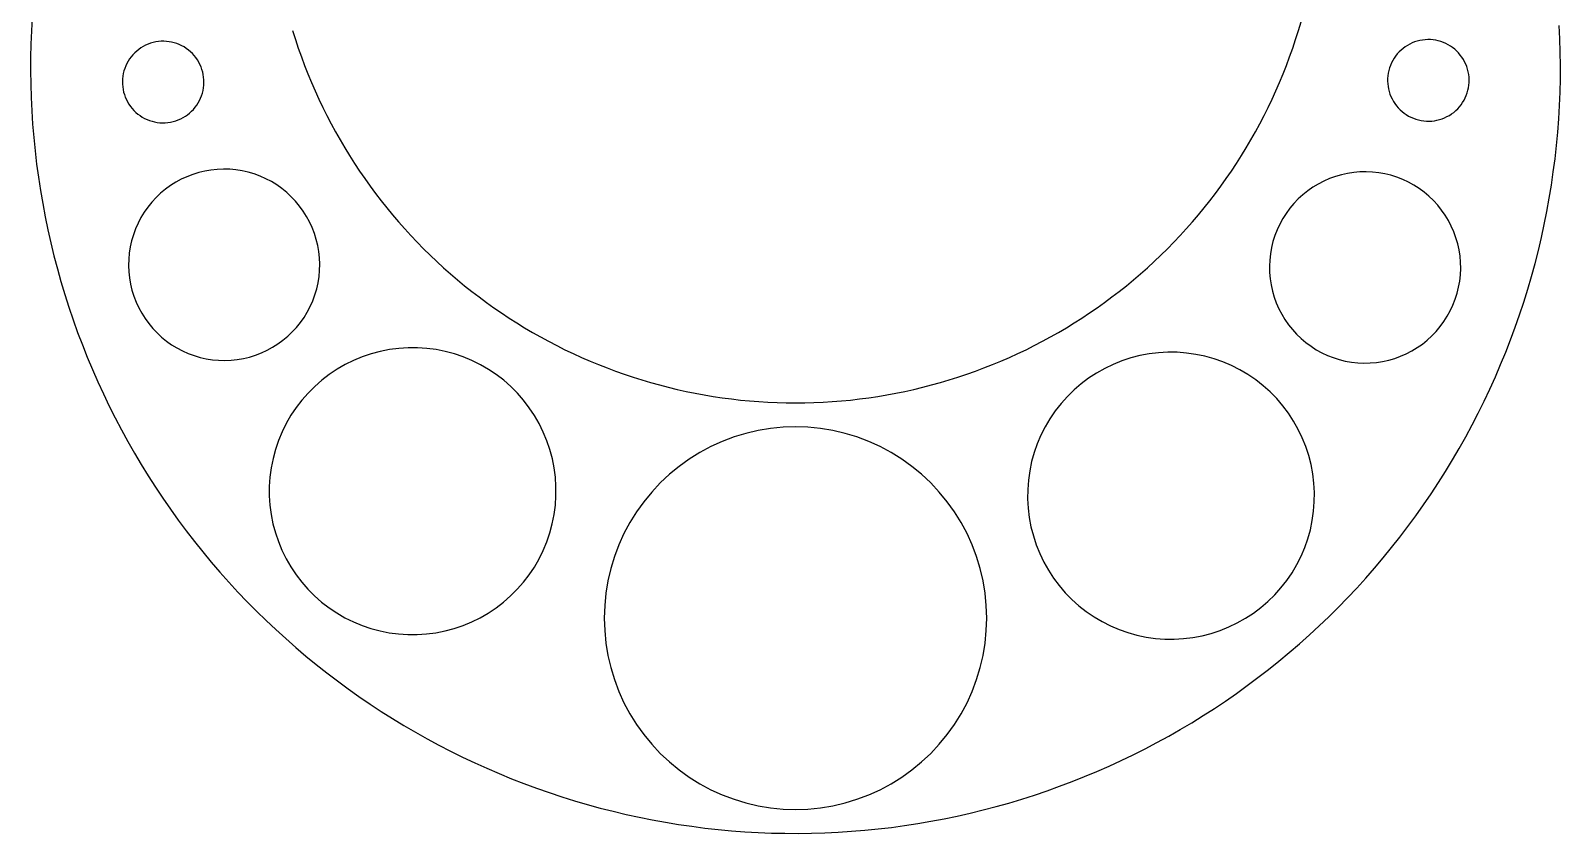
# Model space of a CAD drawing. Extents: x -25.4 to 25.4, y -26.7 to 26.7.
# Drawn here: x -25.4 to 25.4, y -26.7 to 0 of the extents above; entities that cross this region are included whole.
import ezdxf

# ---------------------------------------------------------------- set-up
doc = ezdxf.new("R2010")
doc.units = 0
doc.header["$MEASUREMENT"] = 0
doc.layers.get('0').update_dxf_attribs({"linetype": 'CONTINUOUS'})

msp = doc.modelspace()

# ---------------------------------------------------------------- linework, layer by layer
for p, q in [((-25.344, 0.412), (-25.37, -0.03)), ((16.699, -0.025), (16.786, 0.267)), ((25.381, -0.293), (25.36, 0.149)), ((-25.388, -0.473), (-25.398, -0.916)), ((-25.37, -0.03), (-25.388, -0.473)), ((-21.499, -0.475), (-21.58, -0.51)), ((-21.416, -0.445), (-21.499, -0.475)), ((-21.331, -0.42), (-21.416, -0.445)), ((-21.244, -0.401), (-21.331, -0.42)), ((-21.156, -0.388), (-21.244, -0.401)), ((-21.068, -0.38), (-21.156, -0.388)), ((-20.98, -0.379), (-21.068, -0.38)), ((-20.891, -0.383), (-20.98, -0.379)), ((-20.803, -0.393), (-20.891, -0.383)), ((-20.716, -0.408), (-20.803, -0.393)), ((-20.63, -0.429), (-20.716, -0.408)), ((-20.545, -0.456), (-20.63, -0.429)), ((-20.463, -0.489), (-20.545, -0.456)), ((-20.383, -0.526), (-20.463, -0.489)), ((-16.699, -0.025), (-16.608, -0.316)), ((-16.608, -0.316), (-16.511, -0.605)), ((16.511, -0.605), (16.608, -0.316)), ((16.608, -0.316), (16.699, -0.025)), ((20.397, -0.473), (20.32, -0.516)), ((20.477, -0.435), (20.397, -0.473)), ((20.56, -0.402), (20.477, -0.435)), ((20.644, -0.375), (20.56, -0.402)), ((20.73, -0.353), (20.644, -0.375)), ((20.817, -0.338), (20.73, -0.353)), ((20.905, -0.328), (20.817, -0.338)), ((20.994, -0.323), (20.905, -0.328)), ((21.082, -0.325), (20.994, -0.323)), ((21.171, -0.332), (21.082, -0.325)), ((21.258, -0.345), (21.171, -0.332)), ((21.345, -0.364), (21.258, -0.345)), ((21.43, -0.388), (21.345, -0.364)), ((21.513, -0.418), (21.43, -0.388)), ((21.595, -0.453), (21.513, -0.418)), ((21.674, -0.494), (21.595, -0.453)), ((21.75, -0.539), (21.674, -0.494)), ((25.394, -0.737), (25.381, -0.293)), ((-25.398, -0.916), (-25.4, -1.36)), ((-22.113, -0.965), (-22.161, -1.04)), ((-22.061, -0.894), (-22.113, -0.965)), ((-22.004, -0.826), (-22.061, -0.894)), ((-21.942, -0.762), (-22.004, -0.826)), ((-21.877, -0.703), (-21.942, -0.762)), ((-21.808, -0.647), (-21.877, -0.703)), ((-21.735, -0.597), (-21.808, -0.647)), ((-21.659, -0.551), (-21.735, -0.597)), ((-21.58, -0.51), (-21.659, -0.551)), ((-20.305, -0.569), (-20.383, -0.526)), ((-20.23, -0.617), (-20.305, -0.569)), ((-20.159, -0.67), (-20.23, -0.617)), ((-20.091, -0.727), (-20.159, -0.67)), ((-20.028, -0.788), (-20.091, -0.727)), ((-19.968, -0.854), (-20.028, -0.788)), ((-19.913, -0.923), (-19.968, -0.854)), ((-19.862, -0.995), (-19.913, -0.923)), ((-19.816, -1.071), (-19.862, -0.995)), ((-16.511, -0.605), (-16.409, -0.892)), ((-16.409, -0.892), (-16.303, -1.178)), ((16.303, -1.178), (16.409, -0.892)), ((16.409, -0.892), (16.511, -0.605)), ((19.878, -0.943), (19.832, -1.019)), ((19.928, -0.87), (19.878, -0.943)), ((19.983, -0.801), (19.928, -0.87)), ((20.043, -0.735), (19.983, -0.801)), ((20.107, -0.674), (20.043, -0.735)), ((20.174, -0.616), (20.107, -0.674)), ((20.245, -0.564), (20.174, -0.616)), ((20.32, -0.516), (20.245, -0.564)), ((21.822, -0.59), (21.75, -0.539)), ((21.892, -0.645), (21.822, -0.59)), ((21.957, -0.704), (21.892, -0.645)), ((22.019, -0.768), (21.957, -0.704)), ((22.076, -0.835), (22.019, -0.768)), ((22.129, -0.907), (22.076, -0.835)), ((22.177, -0.981), (22.129, -0.907)), ((22.22, -1.059), (22.177, -0.981)), ((25.4, -1.18), (25.394, -0.737)), ((-25.4, -1.36), (-25.394, -1.803)), ((-22.322, -1.451), (-22.338, -1.538)), ((-22.301, -1.365), (-22.322, -1.451)), ((-22.274, -1.28), (-22.301, -1.365)), ((-22.242, -1.198), (-22.274, -1.28)), ((-22.204, -1.117), (-22.242, -1.198)), ((-22.161, -1.04), (-22.204, -1.117)), ((-19.775, -1.15), (-19.816, -1.071)), ((-19.74, -1.231), (-19.775, -1.15)), ((-19.71, -1.315), (-19.74, -1.231)), ((-19.685, -1.4), (-19.71, -1.315)), ((-19.666, -1.486), (-19.685, -1.4)), ((-19.653, -1.574), (-19.666, -1.486)), ((-16.303, -1.178), (-16.191, -1.461)), ((-16.191, -1.461), (-16.074, -1.743)), ((16.074, -1.743), (16.191, -1.461)), ((16.191, -1.461), (16.303, -1.178)), ((19.671, -1.522), (19.663, -1.61)), ((19.684, -1.434), (19.671, -1.522)), ((19.702, -1.348), (19.684, -1.434)), ((19.727, -1.263), (19.702, -1.348)), ((19.757, -1.179), (19.727, -1.263)), ((19.792, -1.098), (19.757, -1.179)), ((19.832, -1.019), (19.792, -1.098)), ((22.258, -1.139), (22.22, -1.059)), ((22.291, -1.221), (22.258, -1.139)), ((22.318, -1.305), (22.291, -1.221)), ((22.339, -1.391), (22.318, -1.305)), ((22.355, -1.479), (22.339, -1.391)), ((22.365, -1.567), (22.355, -1.479)), ((25.398, -1.623), (25.4, -1.18)), ((-25.394, -1.803), (-25.381, -2.246)), ((-22.348, -1.626), (-22.352, -1.714)), ((-22.352, -1.714), (-22.35, -1.803)), ((-22.35, -1.803), (-22.342, -1.891)), ((-22.338, -1.538), (-22.348, -1.626)), ((-22.342, -1.891), (-22.329, -1.979)), ((-22.329, -1.979), (-22.31, -2.065)), ((-19.695, -2.101), (-19.673, -2.014)), ((-19.673, -2.014), (-19.658, -1.927)), ((-19.658, -1.927), (-19.648, -1.839)), ((-19.646, -1.662), (-19.653, -1.574)), ((-19.648, -1.839), (-19.644, -1.751)), ((-19.644, -1.751), (-19.646, -1.662)), ((-16.074, -1.743), (-15.953, -2.022)), ((-15.953, -2.022), (-15.826, -2.3)), ((15.826, -2.3), (15.953, -2.022)), ((15.953, -2.022), (16.074, -1.743)), ((19.663, -1.61), (19.662, -1.699)), ((19.662, -1.699), (19.666, -1.787)), ((19.666, -1.787), (19.676, -1.875)), ((19.676, -1.875), (19.692, -1.963)), ((19.692, -1.963), (19.714, -2.049)), ((22.305, -2.091), (22.329, -2.006)), ((22.329, -2.006), (22.348, -1.92)), ((22.348, -1.92), (22.361, -1.832)), ((22.361, -1.832), (22.368, -1.744)), ((22.37, -1.655), (22.365, -1.567)), ((22.368, -1.744), (22.37, -1.655)), ((25.388, -2.066), (25.398, -1.623)), ((-25.381, -2.246), (-25.36, -2.689)), ((-22.31, -2.065), (-22.286, -2.15)), ((-22.286, -2.15), (-22.256, -2.234)), ((-22.256, -2.234), (-22.22, -2.315)), ((-22.22, -2.315), (-22.179, -2.394)), ((-22.179, -2.394), (-22.134, -2.47)), ((-22.134, -2.47), (-22.083, -2.542)), ((-19.935, -2.571), (-19.882, -2.5)), ((-19.882, -2.5), (-19.834, -2.425)), ((-19.834, -2.425), (-19.792, -2.348)), ((-19.792, -2.348), (-19.754, -2.267)), ((-19.754, -2.267), (-19.722, -2.185)), ((-19.722, -2.185), (-19.695, -2.101)), ((-15.826, -2.3), (-15.695, -2.575)), ((15.695, -2.575), (15.826, -2.3)), ((19.714, -2.049), (19.741, -2.133)), ((19.741, -2.133), (19.773, -2.215)), ((19.773, -2.215), (19.811, -2.295)), ((19.811, -2.295), (19.854, -2.373)), ((19.854, -2.373), (19.902, -2.447)), ((19.902, -2.447), (19.955, -2.519)), ((19.955, -2.519), (20.012, -2.586)), ((22.048, -2.553), (22.103, -2.484)), ((22.103, -2.484), (22.154, -2.411)), ((22.154, -2.411), (22.199, -2.335)), ((22.199, -2.335), (22.24, -2.256)), ((22.24, -2.256), (22.275, -2.175)), ((22.275, -2.175), (22.305, -2.091)), ((25.344, -2.952), (25.37, -2.509)), ((25.37, -2.509), (25.388, -2.066)), ((-25.36, -2.689), (-25.332, -3.131)), ((-22.083, -2.542), (-22.028, -2.611)), ((-22.028, -2.611), (-21.968, -2.677)), ((-21.968, -2.677), (-21.904, -2.738)), ((-21.904, -2.738), (-21.836, -2.796)), ((-21.836, -2.796), (-21.765, -2.848)), ((-21.765, -2.848), (-21.69, -2.896)), ((-21.69, -2.896), (-21.613, -2.939)), ((-21.613, -2.939), (-21.533, -2.976)), ((-21.533, -2.976), (-21.45, -3.009)), ((-21.45, -3.009), (-21.366, -3.036)), ((-21.366, -3.036), (-21.28, -3.057)), ((-20.752, -3.064), (-20.665, -3.045)), ((-20.665, -3.045), (-20.58, -3.02)), ((-20.58, -3.02), (-20.496, -2.99)), ((-20.496, -2.99), (-20.415, -2.955)), ((-20.415, -2.955), (-20.337, -2.914)), ((-20.337, -2.914), (-20.261, -2.868)), ((-20.261, -2.868), (-20.188, -2.818)), ((-20.188, -2.818), (-20.119, -2.762)), ((-20.119, -2.762), (-20.053, -2.703)), ((-20.053, -2.703), (-19.992, -2.639)), ((-19.992, -2.639), (-19.935, -2.571)), ((-15.695, -2.575), (-15.559, -2.848)), ((-15.559, -2.848), (-15.418, -3.118)), ((15.418, -3.118), (15.559, -2.848)), ((15.559, -2.848), (15.695, -2.575)), ((20.012, -2.586), (20.074, -2.65)), ((20.074, -2.65), (20.14, -2.709)), ((20.14, -2.709), (20.209, -2.764)), ((20.209, -2.764), (20.282, -2.815)), ((20.282, -2.815), (20.358, -2.86)), ((20.358, -2.86), (20.437, -2.901)), ((20.437, -2.901), (20.518, -2.936)), ((20.518, -2.936), (20.601, -2.966)), ((20.601, -2.966), (20.687, -2.99)), ((20.687, -2.99), (20.773, -3.009)), ((20.773, -3.009), (20.861, -3.022)), ((20.861, -3.022), (20.949, -3.029)), ((20.949, -3.029), (21.038, -3.031)), ((21.038, -3.031), (21.126, -3.026)), ((21.126, -3.026), (21.214, -3.016)), ((21.214, -3.016), (21.301, -3.001)), ((21.301, -3.001), (21.387, -2.979)), ((21.387, -2.979), (21.472, -2.952)), ((21.472, -2.952), (21.554, -2.919)), ((21.554, -2.919), (21.634, -2.881)), ((21.634, -2.881), (21.712, -2.838)), ((21.712, -2.838), (21.786, -2.79)), ((21.786, -2.79), (21.857, -2.738)), ((21.857, -2.738), (21.925, -2.68)), ((21.925, -2.68), (21.989, -2.619)), ((21.989, -2.619), (22.048, -2.553)), ((25.311, -3.394), (25.344, -2.952)), ((-25.332, -3.131), (-25.295, -3.573)), ((-21.28, -3.057), (-21.193, -3.072)), ((-21.193, -3.072), (-21.104, -3.082)), ((-21.104, -3.082), (-21.016, -3.086)), ((-21.016, -3.086), (-20.927, -3.085)), ((-20.927, -3.085), (-20.839, -3.077)), ((-20.839, -3.077), (-20.752, -3.064)), ((-15.418, -3.118), (-15.273, -3.386)), ((-15.273, -3.386), (-15.123, -3.651)), ((15.123, -3.651), (15.273, -3.386)), ((15.273, -3.386), (15.418, -3.118)), ((25.27, -3.835), (25.311, -3.394)), ((-25.295, -3.573), (-25.251, -4.014)), ((-25.251, -4.014), (-25.2, -4.454)), ((-15.123, -3.651), (-14.968, -3.914)), ((-14.968, -3.914), (-14.809, -4.173)), ((14.809, -4.173), (14.968, -3.914)), ((14.968, -3.914), (15.123, -3.651)), ((25.221, -4.276), (25.27, -3.835)), ((-25.2, -4.454), (-25.14, -4.894)), ((-14.809, -4.173), (-14.645, -4.431)), ((-14.645, -4.431), (-14.477, -4.685)), ((14.477, -4.685), (14.645, -4.431)), ((14.645, -4.431), (14.809, -4.173)), ((25.165, -4.716), (25.221, -4.276)), ((-25.14, -4.894), (-25.073, -5.332)), ((-20.58, -5.06), (-20.756, -5.171)), ((-20.397, -4.961), (-20.58, -5.06)), ((-20.209, -4.874), (-20.397, -4.961)), ((-20.015, -4.799), (-20.209, -4.874)), ((-19.817, -4.737), (-20.015, -4.799)), ((-19.615, -4.689), (-19.817, -4.737)), ((-19.41, -4.653), (-19.615, -4.689)), ((-19.203, -4.632), (-19.41, -4.653)), ((-18.996, -4.623), (-19.203, -4.632)), ((-18.788, -4.629), (-18.996, -4.623)), ((-18.581, -4.647), (-18.788, -4.629)), ((-18.376, -4.68), (-18.581, -4.647)), ((-18.173, -4.725), (-18.376, -4.68)), ((-17.974, -4.784), (-18.173, -4.725)), ((-17.779, -4.856), (-17.974, -4.784)), ((-17.589, -4.94), (-17.779, -4.856)), ((-17.405, -5.037), (-17.589, -4.94)), ((-17.228, -5.145), (-17.405, -5.037)), ((-14.477, -4.685), (-14.304, -4.936)), ((-14.304, -4.936), (-14.127, -5.184)), ((14.127, -5.184), (14.304, -4.936)), ((14.304, -4.936), (14.477, -4.685)), ((17.543, -5.021), (17.358, -5.117)), ((17.733, -4.938), (17.543, -5.021)), ((17.928, -4.867), (17.733, -4.938)), ((18.128, -4.809), (17.928, -4.867)), ((18.331, -4.764), (18.128, -4.809)), ((18.536, -4.733), (18.331, -4.764)), ((18.743, -4.715), (18.536, -4.733)), ((18.951, -4.71), (18.743, -4.715)), ((19.158, -4.72), (18.951, -4.71)), ((19.365, -4.742), (19.158, -4.72)), ((19.57, -4.779), (19.365, -4.742)), ((19.771, -4.828), (19.57, -4.779)), ((19.969, -4.891), (19.771, -4.828)), ((20.163, -4.967), (19.969, -4.891)), ((20.351, -5.055), (20.163, -4.967)), ((20.533, -5.155), (20.351, -5.055)), ((25.101, -5.154), (25.165, -4.716)), ((-25.073, -5.332), (-24.998, -5.769)), ((-21.234, -5.569), (-21.375, -5.722)), ((-21.083, -5.426), (-21.234, -5.569)), ((-20.924, -5.293), (-21.083, -5.426)), ((-20.756, -5.171), (-20.924, -5.293)), ((-17.058, -5.265), (-17.228, -5.145)), ((-16.896, -5.396), (-17.058, -5.265)), ((-16.744, -5.537), (-16.896, -5.396)), ((-16.601, -5.687), (-16.744, -5.537)), ((-14.127, -5.184), (-13.946, -5.429)), ((-13.946, -5.429), (-13.761, -5.671)), ((13.761, -5.671), (13.946, -5.429)), ((13.946, -5.429), (14.127, -5.184)), ((16.848, -5.473), (16.695, -5.613)), ((17.01, -5.343), (16.848, -5.473)), ((17.181, -5.224), (17.01, -5.343)), ((17.358, -5.117), (17.181, -5.224)), ((20.708, -5.266), (20.533, -5.155)), ((20.876, -5.389), (20.708, -5.266)), ((21.035, -5.523), (20.876, -5.389)), ((21.185, -5.667), (21.035, -5.523)), ((25.03, -5.592), (25.101, -5.154)), ((-24.998, -5.769), (-24.916, -6.205)), ((-21.625, -6.053), (-21.734, -6.231)), ((-21.505, -5.884), (-21.625, -6.053)), ((-21.375, -5.722), (-21.505, -5.884)), ((-16.468, -5.847), (-16.601, -5.687)), ((-16.345, -6.015), (-16.468, -5.847)), ((-16.234, -6.191), (-16.345, -6.015)), ((-13.761, -5.671), (-13.571, -5.909)), ((-13.571, -5.909), (-13.377, -6.144)), ((13.377, -6.144), (13.571, -5.909)), ((13.571, -5.909), (13.761, -5.671)), ((16.294, -6.09), (16.183, -6.265)), ((16.417, -5.922), (16.294, -6.09)), ((16.551, -5.763), (16.417, -5.922)), ((16.695, -5.613), (16.551, -5.763)), ((21.325, -5.82), (21.185, -5.667)), ((21.455, -5.982), (21.325, -5.82)), ((21.574, -6.153), (21.455, -5.982)), ((24.863, -6.463), (24.95, -6.028)), ((24.95, -6.028), (25.03, -5.592)), ((-24.916, -6.205), (-24.826, -6.639)), ((-21.83, -6.415), (-21.915, -6.605)), ((-21.734, -6.231), (-21.83, -6.415)), ((-16.135, -6.373), (-16.234, -6.191)), ((-16.048, -6.562), (-16.135, -6.373)), ((-15.973, -6.756), (-16.048, -6.562)), ((-13.377, -6.144), (-13.179, -6.376)), ((-13.179, -6.376), (-12.977, -6.604)), ((12.977, -6.604), (13.179, -6.376)), ((13.179, -6.376), (13.377, -6.144)), ((16.082, -6.447), (15.994, -6.635)), ((16.183, -6.265), (16.082, -6.447)), ((21.681, -6.331), (21.574, -6.153)), ((21.777, -6.515), (21.681, -6.331)), ((21.861, -6.705), (21.777, -6.515)), ((24.769, -6.896), (24.863, -6.463)), ((-24.826, -6.639), (-24.729, -7.071)), ((-24.729, -7.071), (-24.624, -7.502)), ((-22.045, -6.999), (-22.091, -7.201)), ((-21.986, -6.799), (-22.045, -6.999)), ((-21.915, -6.605), (-21.986, -6.799)), ((-15.912, -6.954), (-15.973, -6.756)), ((-15.863, -7.156), (-15.912, -6.954)), ((-12.977, -6.604), (-12.771, -6.829)), ((-12.771, -6.829), (-12.561, -7.05)), ((-12.561, -7.05), (-12.348, -7.268)), ((12.348, -7.268), (12.561, -7.05)), ((12.561, -7.05), (12.771, -6.829)), ((12.771, -6.829), (12.977, -6.604)), ((15.856, -7.027), (15.807, -7.229)), ((15.919, -6.829), (15.856, -7.027)), ((15.994, -6.635), (15.919, -6.829)), ((21.932, -6.9), (21.861, -6.705)), ((21.989, -7.1), (21.932, -6.9)), ((22.034, -7.303), (21.989, -7.1)), ((24.667, -7.327), (24.769, -6.896)), ((-24.624, -7.502), (-24.511, -7.931)), ((-22.142, -7.614), (-22.147, -7.821)), ((-22.123, -7.407), (-22.142, -7.614)), ((-22.091, -7.201), (-22.123, -7.407)), ((-15.828, -7.361), (-15.863, -7.156)), ((-15.806, -7.567), (-15.828, -7.361)), ((-15.798, -7.775), (-15.806, -7.567)), ((-12.348, -7.268), (-12.13, -7.481)), ((-12.13, -7.481), (-11.909, -7.691)), ((11.909, -7.691), (12.13, -7.481)), ((12.13, -7.481), (12.348, -7.268)), ((15.77, -7.433), (15.748, -7.64)), ((15.807, -7.229), (15.77, -7.433)), ((22.066, -7.508), (22.034, -7.303)), ((22.084, -7.715), (22.066, -7.508)), ((24.558, -7.757), (24.667, -7.327)), ((-24.511, -7.931), (-24.391, -8.357)), ((-22.147, -7.821), (-22.139, -8.029)), ((-22.139, -8.029), (-22.117, -8.235)), ((-15.822, -8.19), (-15.803, -7.983)), ((-15.803, -7.983), (-15.798, -7.775)), ((-11.909, -7.691), (-11.685, -7.897)), ((-11.685, -7.897), (-11.456, -8.099)), ((-11.456, -8.099), (-11.225, -8.297)), ((11.225, -8.297), (11.456, -8.099)), ((11.456, -8.099), (11.685, -7.897)), ((11.685, -7.897), (11.909, -7.691)), ((15.748, -7.64), (15.738, -7.847)), ((15.738, -7.847), (15.743, -8.055)), ((15.743, -8.055), (15.761, -8.262)), ((22.079, -8.131), (22.088, -7.923)), ((22.088, -7.923), (22.084, -7.715)), ((24.441, -8.184), (24.558, -7.757)), ((-24.391, -8.357), (-24.264, -8.782)), ((-22.117, -8.235), (-22.082, -8.44)), ((-22.082, -8.44), (-22.033, -8.642)), ((-15.959, -8.797), (-15.9, -8.598)), ((-15.9, -8.598), (-15.854, -8.395)), ((-15.854, -8.395), (-15.822, -8.19)), ((-11.225, -8.297), (-10.99, -8.491)), ((-10.99, -8.491), (-10.751, -8.68)), ((10.751, -8.68), (10.99, -8.491)), ((10.99, -8.491), (11.225, -8.297)), ((15.761, -8.262), (15.792, -8.467)), ((15.792, -8.467), (15.837, -8.67)), ((21.97, -8.743), (22.019, -8.542)), ((22.019, -8.542), (22.056, -8.337)), ((22.056, -8.337), (22.079, -8.131)), ((24.184, -9.033), (24.316, -8.61)), ((24.316, -8.61), (24.441, -8.184)), ((-24.264, -8.782), (-24.129, -9.204)), ((-22.033, -8.642), (-21.971, -8.841)), ((-21.971, -8.841), (-21.897, -9.034)), ((-21.897, -9.034), (-21.81, -9.223)), ((-16.115, -9.182), (-16.03, -8.992)), ((-16.03, -8.992), (-15.959, -8.797)), ((-10.751, -8.68), (-10.509, -8.866)), ((-10.509, -8.866), (-10.264, -9.047)), ((-10.264, -9.047), (-10.016, -9.224)), ((10.016, -9.224), (10.264, -9.047)), ((10.264, -9.047), (10.509, -8.866)), ((10.509, -8.866), (10.751, -8.68)), ((15.837, -8.67), (15.895, -8.87)), ((15.895, -8.87), (15.966, -9.065)), ((15.966, -9.065), (16.049, -9.255)), ((21.744, -9.323), (21.832, -9.135)), ((21.832, -9.135), (21.907, -8.941)), ((21.907, -8.941), (21.97, -8.743)), ((24.045, -9.454), (24.184, -9.033)), ((-24.129, -9.204), (-23.987, -9.624)), ((-23.987, -9.624), (-23.837, -10.042)), ((-21.81, -9.223), (-21.71, -9.406)), ((-21.71, -9.406), (-21.599, -9.581)), ((-21.599, -9.581), (-21.477, -9.749)), ((-16.44, -9.713), (-16.32, -9.543)), ((-16.32, -9.543), (-16.211, -9.366)), ((-16.211, -9.366), (-16.115, -9.182)), ((-10.016, -9.224), (-9.765, -9.397)), ((-9.765, -9.397), (-9.511, -9.565)), ((-9.511, -9.565), (-9.254, -9.729)), ((9.254, -9.729), (9.511, -9.565)), ((9.511, -9.565), (9.765, -9.397)), ((9.765, -9.397), (10.016, -9.224)), ((16.049, -9.255), (16.145, -9.44)), ((16.145, -9.44), (16.252, -9.617)), ((16.252, -9.617), (16.371, -9.788)), ((21.532, -9.68), (21.644, -9.505)), ((21.644, -9.505), (21.744, -9.323)), ((23.899, -9.873), (24.045, -9.454)), ((-23.837, -10.042), (-23.681, -10.456)), ((-21.477, -9.749), (-21.344, -9.909)), ((-21.344, -9.909), (-21.201, -10.059)), ((-21.201, -10.059), (-21.048, -10.2)), ((-16.862, -10.17), (-16.711, -10.027)), ((-16.711, -10.027), (-16.57, -9.874)), ((-16.57, -9.874), (-16.44, -9.713)), ((-9.254, -9.729), (-8.994, -9.888)), ((-8.994, -9.888), (-8.731, -10.043)), ((-8.731, -10.043), (-8.466, -10.193)), ((8.466, -10.193), (8.731, -10.043)), ((8.731, -10.043), (8.994, -9.888)), ((8.994, -9.888), (9.254, -9.729)), ((16.371, -9.788), (16.501, -9.95)), ((16.501, -9.95), (16.641, -10.103)), ((16.641, -10.103), (16.791, -10.247)), ((20.978, -10.297), (21.131, -10.157)), ((21.131, -10.157), (21.275, -10.007)), ((21.275, -10.007), (21.409, -9.848)), ((21.409, -9.848), (21.532, -9.68)), ((23.745, -10.288), (23.899, -9.873)), ((-23.681, -10.456), (-23.517, -10.868)), ((-21.048, -10.2), (-20.887, -10.331)), ((-20.887, -10.331), (-20.717, -10.451)), ((-20.717, -10.451), (-20.54, -10.559)), ((-20.54, -10.559), (-20.356, -10.656)), ((-20.356, -10.656), (-20.166, -10.74)), ((-17.736, -10.723), (-17.547, -10.635)), ((-17.547, -10.635), (-17.365, -10.536)), ((-17.365, -10.536), (-17.189, -10.425)), ((-17.189, -10.425), (-17.021, -10.303)), ((-17.021, -10.303), (-16.862, -10.17)), ((-13.486, -10.612), (-13.791, -10.673)), ((-13.177, -10.571), (-13.486, -10.612)), ((-12.866, -10.551), (-13.177, -10.571)), ((-12.554, -10.551), (-12.866, -10.551)), ((-12.243, -10.572), (-12.554, -10.551)), ((-11.934, -10.613), (-12.243, -10.572)), ((-11.629, -10.674), (-11.934, -10.613)), ((-8.466, -10.193), (-8.198, -10.338)), ((-8.198, -10.338), (-7.928, -10.479)), ((-7.928, -10.479), (-7.655, -10.615)), ((-7.655, -10.615), (-7.38, -10.746)), ((7.38, -10.746), (7.655, -10.615)), ((7.655, -10.615), (7.928, -10.479)), ((7.928, -10.479), (8.198, -10.338)), ((8.198, -10.338), (8.466, -10.193)), ((16.791, -10.247), (16.95, -10.381)), ((16.95, -10.381), (17.118, -10.504)), ((17.118, -10.504), (17.293, -10.616)), ((17.293, -10.616), (17.475, -10.716)), ((20.283, -10.749), (20.468, -10.653)), ((20.468, -10.653), (20.645, -10.546)), ((20.645, -10.546), (20.816, -10.427)), ((20.816, -10.427), (20.978, -10.297)), ((23.584, -10.701), (23.745, -10.288)), ((-23.517, -10.868), (-23.346, -11.277)), ((-20.166, -10.74), (-19.971, -10.812)), ((-19.971, -10.812), (-19.772, -10.871)), ((-19.772, -10.871), (-19.569, -10.917)), ((-19.569, -10.917), (-19.364, -10.949)), ((-19.364, -10.949), (-19.157, -10.968)), ((-19.157, -10.968), (-18.949, -10.973)), ((-18.949, -10.973), (-18.742, -10.965)), ((-18.742, -10.965), (-18.535, -10.943)), ((-18.535, -10.943), (-18.33, -10.908)), ((-18.33, -10.908), (-18.128, -10.859)), ((-18.128, -10.859), (-17.93, -10.797)), ((-17.93, -10.797), (-17.736, -10.723)), ((-14.955, -11.11), (-15.225, -11.265)), ((-14.676, -10.972), (-14.955, -11.11)), ((-14.388, -10.853), (-14.676, -10.972)), ((-14.093, -10.753), (-14.388, -10.853)), ((-13.791, -10.673), (-14.093, -10.753)), ((-11.328, -10.755), (-11.629, -10.674)), ((-11.033, -10.855), (-11.328, -10.755)), ((-10.745, -10.975), (-11.033, -10.855)), ((-10.465, -11.113), (-10.745, -10.975)), ((-10.195, -11.269), (-10.465, -11.113)), ((-7.38, -10.746), (-7.103, -10.873)), ((-7.103, -10.873), (-6.823, -10.994)), ((-6.823, -10.994), (-6.542, -11.111)), ((-6.542, -11.111), (-6.258, -11.222)), ((6.258, -11.222), (6.542, -11.111)), ((6.542, -11.111), (6.823, -10.994)), ((6.823, -10.994), (7.103, -10.873)), ((7.103, -10.873), (7.38, -10.746)), ((10.548, -11.103), (10.267, -11.238)), ((10.837, -10.987), (10.548, -11.103)), ((11.133, -10.89), (10.837, -10.987)), ((11.435, -10.812), (11.133, -10.89)), ((11.742, -10.755), (11.435, -10.812)), ((12.051, -10.717), (11.742, -10.755)), ((12.362, -10.7), (12.051, -10.717)), ((12.674, -10.703), (12.362, -10.7)), ((12.985, -10.727), (12.674, -10.703)), ((13.293, -10.771), (12.985, -10.727)), ((13.598, -10.834), (13.293, -10.771)), ((13.898, -10.918), (13.598, -10.834)), ((14.192, -11.021), (13.898, -10.918)), ((14.479, -11.144), (14.192, -11.021)), ((14.757, -11.284), (14.479, -11.144)), ((17.475, -10.716), (17.663, -10.804)), ((17.663, -10.804), (17.857, -10.879)), ((17.857, -10.879), (18.055, -10.942)), ((18.055, -10.942), (18.257, -10.992)), ((18.257, -10.992), (18.461, -11.028)), ((18.461, -11.028), (18.668, -11.051)), ((18.668, -11.051), (18.875, -11.06)), ((18.875, -11.06), (19.083, -11.056)), ((19.083, -11.056), (19.29, -11.038)), ((19.29, -11.038), (19.495, -11.006)), ((19.495, -11.006), (19.698, -10.962)), ((19.698, -10.962), (19.898, -10.904)), ((19.898, -10.904), (20.093, -10.833)), ((20.093, -10.833), (20.283, -10.749)), ((23.24, -11.519), (23.416, -11.112)), ((23.416, -11.112), (23.584, -10.701)), ((-23.346, -11.277), (-23.167, -11.683)), ((-23.167, -11.683), (-22.982, -12.086)), ((-15.732, -11.628), (-15.966, -11.833)), ((-15.485, -11.438), (-15.732, -11.628)), ((-15.225, -11.265), (-15.485, -11.438)), ((-9.936, -11.442), (-10.195, -11.269)), ((-9.689, -11.632), (-9.936, -11.442)), ((-9.455, -11.837), (-9.689, -11.632)), ((-6.258, -11.222), (-5.973, -11.329)), ((-5.973, -11.329), (-5.685, -11.431)), ((-5.685, -11.431), (-5.396, -11.528)), ((-5.396, -11.528), (-5.106, -11.619)), ((-5.106, -11.619), (-4.813, -11.706)), ((4.813, -11.706), (5.106, -11.619)), ((5.106, -11.619), (5.396, -11.528)), ((5.396, -11.528), (5.685, -11.431)), ((5.685, -11.431), (5.973, -11.329)), ((5.973, -11.329), (6.258, -11.222)), ((9.735, -11.562), (9.486, -11.749)), ((9.996, -11.391), (9.735, -11.562)), ((10.267, -11.238), (9.996, -11.391)), ((15.025, -11.443), (14.757, -11.284)), ((15.283, -11.619), (15.025, -11.443)), ((15.528, -11.811), (15.283, -11.619)), ((23.058, -11.923), (23.24, -11.519)), ((-22.982, -12.086), (-22.79, -12.485)), ((-16.187, -12.054), (-16.392, -12.288)), ((-15.966, -11.833), (-16.187, -12.054)), ((-9.235, -12.058), (-9.455, -11.837)), ((-9.03, -12.292), (-9.235, -12.058)), ((-4.813, -11.706), (-4.52, -11.787)), ((-4.52, -11.787), (-4.225, -11.864)), ((-4.225, -11.864), (-3.928, -11.935)), ((-3.928, -11.935), (-3.631, -12.001)), ((-3.631, -12.001), (-3.332, -12.061)), ((-3.332, -12.061), (-3.032, -12.117)), ((-3.032, -12.117), (-2.732, -12.167)), ((-2.732, -12.167), (-2.43, -12.212)), ((2.43, -12.212), (2.732, -12.167)), ((2.732, -12.167), (3.032, -12.117)), ((3.032, -12.117), (3.332, -12.061)), ((3.332, -12.061), (3.631, -12.001)), ((3.631, -12.001), (3.928, -11.935)), ((3.928, -11.935), (4.225, -11.864)), ((4.225, -11.864), (4.52, -11.787)), ((4.52, -11.787), (4.813, -11.706)), ((9.027, -12.17), (8.819, -12.402)), ((9.249, -11.952), (9.027, -12.17)), ((9.486, -11.749), (9.249, -11.952)), ((15.76, -12.019), (15.528, -11.811)), ((15.978, -12.241), (15.76, -12.019)), ((22.869, -12.324), (23.058, -11.923)), ((-22.79, -12.485), (-22.591, -12.881)), ((-16.582, -12.535), (-16.756, -12.794)), ((-16.392, -12.288), (-16.582, -12.535)), ((-8.84, -12.54), (-9.03, -12.292)), ((-8.667, -12.799), (-8.84, -12.54)), ((-2.43, -12.212), (-2.128, -12.252)), ((-2.128, -12.252), (-1.825, -12.287)), ((-1.825, -12.287), (-1.522, -12.316)), ((-1.522, -12.316), (-1.218, -12.34)), ((-1.218, -12.34), (-0.914, -12.358)), ((-0.914, -12.358), (-0.609, -12.372)), ((-0.609, -12.372), (-0.305, -12.38)), ((-0.305, -12.38), (0, -12.382)), ((0, -12.382), (0.305, -12.38)), ((0.305, -12.38), (0.609, -12.372)), ((0.609, -12.372), (0.914, -12.358)), ((0.914, -12.358), (1.218, -12.34)), ((1.218, -12.34), (1.522, -12.316)), ((1.522, -12.316), (1.825, -12.287)), ((1.825, -12.287), (2.128, -12.252)), ((2.128, -12.252), (2.43, -12.212)), ((8.627, -12.648), (8.451, -12.905)), ((8.819, -12.402), (8.627, -12.648)), ((16.181, -12.478), (15.978, -12.241)), ((16.369, -12.727), (16.181, -12.478)), ((22.672, -12.721), (22.869, -12.324)), ((-22.591, -12.881), (-22.385, -13.274)), ((-16.912, -13.064), (-17.05, -13.343)), ((-16.756, -12.794), (-16.912, -13.064)), ((-8.511, -13.069), (-8.667, -12.799)), ((-8.374, -13.349), (-8.511, -13.069)), ((-0.415, -13.189), (-0.829, -13.23)), ((0, -13.176), (-0.415, -13.189)), ((0.415, -13.189), (0, -13.176)), ((0.829, -13.23), (0.415, -13.189)), ((8.292, -13.173), (8.152, -13.451)), ((8.451, -12.905), (8.292, -13.173)), ((16.539, -12.988), (16.369, -12.727)), ((16.692, -13.259), (16.539, -12.988)), ((22.259, -13.505), (22.469, -13.115)), ((22.469, -13.115), (22.672, -12.721)), ((-22.385, -13.274), (-22.172, -13.662)), ((-22.172, -13.662), (-21.952, -14.048)), ((-17.169, -13.631), (-17.269, -13.926)), ((-17.05, -13.343), (-17.169, -13.631)), ((-8.255, -13.637), (-8.374, -13.349)), ((-8.155, -13.932), (-8.255, -13.637)), ((-2.43, -13.659), (-2.809, -13.831)), ((-2.041, -13.513), (-2.43, -13.659)), ((-1.644, -13.392), (-2.041, -13.513)), ((-1.239, -13.298), (-1.644, -13.392)), ((-0.829, -13.23), (-1.239, -13.298)), ((1.239, -13.298), (0.829, -13.23)), ((1.644, -13.392), (1.239, -13.298)), ((2.041, -13.513), (1.644, -13.392)), ((2.43, -13.659), (2.041, -13.513)), ((2.809, -13.831), (2.43, -13.659)), ((8.152, -13.451), (8.029, -13.738)), ((16.827, -13.54), (16.692, -13.259)), ((16.943, -13.829), (16.827, -13.54)), ((22.042, -13.892), (22.259, -13.505)), ((-21.952, -14.048), (-21.726, -14.429)), ((-17.269, -13.926), (-17.35, -14.227)), ((-8.074, -14.233), (-8.155, -13.932)), ((-3.175, -14.026), (-3.528, -14.246)), ((-2.809, -13.831), (-3.175, -14.026)), ((3.175, -14.026), (2.809, -13.831)), ((3.528, -14.246), (3.175, -14.026)), ((7.926, -14.032), (7.842, -14.332)), ((8.029, -13.738), (7.926, -14.032)), ((17.041, -14.125), (16.943, -13.829)), ((17.118, -14.427), (17.041, -14.125)), ((21.818, -14.275), (22.042, -13.892)), ((-21.726, -14.429), (-21.493, -14.806)), ((-17.411, -14.533), (-17.452, -14.842)), ((-17.35, -14.227), (-17.411, -14.533)), ((-8.014, -14.538), (-8.074, -14.233)), ((-7.973, -14.848), (-8.014, -14.538)), ((-3.866, -14.488), (-4.187, -14.752)), ((-3.528, -14.246), (-3.866, -14.488)), ((3.866, -14.488), (3.528, -14.246)), ((4.187, -14.752), (3.866, -14.488)), ((7.779, -14.637), (7.735, -14.946)), ((7.842, -14.332), (7.779, -14.637)), ((17.176, -14.734), (17.118, -14.427)), ((21.351, -15.028), (21.588, -14.653)), ((21.588, -14.653), (21.818, -14.275)), ((-21.493, -14.806), (-21.253, -15.179)), ((-21.253, -15.179), (-21.007, -15.548)), ((-17.452, -14.842), (-17.473, -15.152)), ((-17.473, -15.152), (-17.473, -15.464)), ((-7.953, -15.158), (-7.973, -14.848)), ((-7.953, -15.47), (-7.953, -15.158)), ((-4.49, -15.036), (-4.774, -15.339)), ((-4.187, -14.752), (-4.49, -15.036)), ((4.49, -15.036), (4.187, -14.752)), ((4.774, -15.339), (4.49, -15.036)), ((7.735, -14.946), (7.711, -15.257)), ((17.213, -15.043), (17.176, -14.734)), ((17.231, -15.354), (17.213, -15.043)), ((21.108, -15.399), (21.351, -15.028)), ((-21.007, -15.548), (-20.755, -15.912)), ((-17.473, -15.464), (-17.453, -15.775)), ((-7.974, -15.781), (-7.953, -15.47)), ((-5.038, -15.66), (-5.28, -15.998)), ((-4.774, -15.339), (-5.038, -15.66)), ((5.038, -15.66), (4.774, -15.339)), ((5.28, -15.998), (5.038, -15.66)), ((7.711, -15.257), (7.708, -15.568)), ((7.708, -15.568), (7.725, -15.88)), ((17.204, -15.977), (17.227, -15.666)), ((17.227, -15.666), (17.231, -15.354)), ((20.858, -15.765), (21.108, -15.399)), ((-20.755, -15.912), (-20.496, -16.272)), ((-17.453, -15.775), (-17.412, -16.084)), ((-17.412, -16.084), (-17.352, -16.39)), ((-8.076, -16.396), (-8.015, -16.09)), ((-8.015, -16.09), (-7.974, -15.781)), ((-5.28, -15.998), (-5.499, -16.351)), ((5.499, -16.351), (5.28, -15.998)), ((7.725, -15.88), (7.763, -16.189)), ((7.763, -16.189), (7.82, -16.495)), ((17.16, -16.285), (17.204, -15.977)), ((20.339, -16.484), (20.602, -16.127)), ((20.602, -16.127), (20.858, -15.765)), ((-20.496, -16.272), (-20.231, -16.628)), ((-20.231, -16.628), (-19.96, -16.978)), ((-17.352, -16.39), (-17.271, -16.691)), ((-17.271, -16.691), (-17.171, -16.986)), ((-8.257, -16.992), (-8.156, -16.697)), ((-8.156, -16.697), (-8.076, -16.396)), ((-5.695, -16.717), (-5.867, -17.096)), ((-5.499, -16.351), (-5.695, -16.717)), ((5.695, -16.717), (5.499, -16.351)), ((5.867, -17.096), (5.695, -16.717)), ((7.82, -16.495), (7.898, -16.797)), ((17.012, -16.89), (17.096, -16.59)), ((17.096, -16.59), (17.16, -16.285)), ((20.071, -16.837), (20.339, -16.484)), ((-19.96, -16.978), (-19.683, -17.324)), ((-17.171, -16.986), (-17.052, -17.274)), ((-8.376, -17.28), (-8.257, -16.992)), ((-5.867, -17.096), (-6.013, -17.485)), ((6.013, -17.485), (5.867, -17.096)), ((7.898, -16.797), (7.995, -17.093)), ((7.995, -17.093), (8.111, -17.382)), ((16.787, -17.471), (16.909, -17.184)), ((16.909, -17.184), (17.012, -16.89)), ((19.515, -17.528), (19.796, -17.185)), ((19.796, -17.185), (20.071, -16.837)), ((-19.683, -17.324), (-19.4, -17.665)), ((-19.4, -17.665), (-19.111, -18.001)), ((-17.052, -17.274), (-16.915, -17.554)), ((-16.915, -17.554), (-16.759, -17.824)), ((-8.67, -17.829), (-8.514, -17.559)), ((-8.514, -17.559), (-8.376, -17.28)), ((-6.013, -17.485), (-6.134, -17.882)), ((6.134, -17.882), (6.013, -17.485)), ((8.111, -17.382), (8.246, -17.663)), ((8.246, -17.663), (8.399, -17.935)), ((16.488, -18.017), (16.646, -17.749)), ((16.646, -17.749), (16.787, -17.471)), ((19.228, -17.866), (19.515, -17.528)), ((-19.111, -18.001), (-18.816, -18.332)), ((-16.759, -17.824), (-16.586, -18.083)), ((-16.586, -18.083), (-16.396, -18.33)), ((-9.033, -18.335), (-8.844, -18.088)), ((-8.844, -18.088), (-8.67, -17.829)), ((-6.228, -18.287), (-6.296, -18.697)), ((-6.134, -17.882), (-6.228, -18.287)), ((6.228, -18.287), (6.134, -17.882)), ((6.296, -18.697), (6.228, -18.287)), ((8.399, -17.935), (8.57, -18.196)), ((8.57, -18.196), (8.757, -18.445)), ((16.12, -18.52), (16.312, -18.275)), ((16.312, -18.275), (16.488, -18.017)), ((18.638, -18.527), (18.936, -18.199)), ((18.936, -18.199), (19.228, -17.866)), ((-18.816, -18.332), (-18.515, -18.658)), ((-18.515, -18.658), (-18.209, -18.979)), ((-16.396, -18.33), (-16.191, -18.565)), ((-16.191, -18.565), (-15.971, -18.785)), ((-15.971, -18.785), (-15.737, -18.991)), ((-9.694, -18.995), (-9.46, -18.789)), ((-9.46, -18.789), (-9.239, -18.569)), ((-9.239, -18.569), (-9.033, -18.335)), ((-6.296, -18.697), (-6.336, -19.11)), ((6.336, -19.11), (6.296, -18.697)), ((8.757, -18.445), (8.96, -18.681)), ((8.96, -18.681), (9.178, -18.904)), ((15.689, -18.97), (15.912, -18.752)), ((15.912, -18.752), (16.12, -18.52)), ((18.334, -18.849), (18.638, -18.527)), ((-18.209, -18.979), (-17.897, -19.294)), ((-17.897, -19.294), (-17.58, -19.603)), ((-15.737, -18.991), (-15.489, -19.181)), ((-15.489, -19.181), (-15.23, -19.354)), ((-10.201, -19.357), (-9.941, -19.184)), ((-9.941, -19.184), (-9.694, -18.995)), ((-6.336, -19.11), (-6.35, -19.526)), ((6.35, -19.526), (6.336, -19.11)), ((9.178, -18.904), (9.41, -19.112)), ((9.41, -19.112), (9.656, -19.304)), ((9.656, -19.304), (9.913, -19.48)), ((15.204, -19.361), (15.453, -19.173)), ((15.453, -19.173), (15.689, -18.97)), ((17.709, -19.478), (18.024, -19.167)), ((18.024, -19.167), (18.334, -18.849)), ((-17.58, -19.603), (-17.257, -19.907)), ((-15.23, -19.354), (-14.961, -19.51)), ((-14.961, -19.51), (-14.681, -19.648)), ((-14.681, -19.648), (-14.393, -19.767)), ((-14.393, -19.767), (-14.098, -19.868)), ((-11.333, -19.87), (-11.038, -19.77)), ((-11.038, -19.77), (-10.75, -19.651)), ((-10.75, -19.651), (-10.471, -19.513)), ((-10.471, -19.513), (-10.201, -19.357)), ((-6.35, -19.526), (-6.336, -19.941)), ((6.336, -19.941), (6.35, -19.526)), ((9.913, -19.48), (10.181, -19.638)), ((10.181, -19.638), (10.459, -19.779)), ((10.459, -19.779), (10.746, -19.901)), ((14.39, -19.819), (14.671, -19.684)), ((14.671, -19.684), (14.943, -19.531)), ((14.943, -19.531), (15.204, -19.361)), ((17.063, -20.085), (17.388, -19.785)), ((17.388, -19.785), (17.709, -19.478)), ((-17.257, -19.907), (-16.929, -20.206)), ((-16.929, -20.206), (-16.596, -20.498)), ((-14.098, -19.868), (-13.797, -19.949)), ((-13.797, -19.949), (-13.492, -20.01)), ((-13.492, -20.01), (-13.183, -20.051)), ((-13.183, -20.051), (-12.872, -20.071)), ((-12.872, -20.071), (-12.56, -20.071)), ((-12.56, -20.071), (-12.249, -20.051)), ((-12.249, -20.051), (-11.94, -20.011)), ((-11.94, -20.011), (-11.634, -19.95)), ((-11.634, -19.95), (-11.333, -19.87)), ((-6.336, -19.941), (-6.296, -20.355)), ((6.296, -20.355), (6.336, -19.941)), ((10.746, -19.901), (11.04, -20.004)), ((11.04, -20.004), (11.34, -20.088)), ((11.34, -20.088), (11.645, -20.152)), ((11.645, -20.152), (11.954, -20.196)), ((11.954, -20.196), (12.265, -20.219)), ((12.265, -20.219), (12.576, -20.223)), ((12.576, -20.223), (12.888, -20.205)), ((12.888, -20.205), (13.197, -20.168)), ((13.197, -20.168), (13.503, -20.11)), ((13.503, -20.11), (13.805, -20.033)), ((13.805, -20.033), (14.101, -19.935)), ((14.101, -19.935), (14.39, -19.819)), ((16.732, -20.38), (17.063, -20.085)), ((-16.596, -20.498), (-16.258, -20.785)), ((-16.258, -20.785), (-15.915, -21.066)), ((-6.296, -20.355), (-6.228, -20.765)), ((-6.228, -20.765), (-6.134, -21.169)), ((6.134, -21.169), (6.228, -20.765)), ((6.228, -20.765), (6.296, -20.355)), ((16.055, -20.953), (16.396, -20.669)), ((16.396, -20.669), (16.732, -20.38)), ((-15.915, -21.066), (-15.567, -21.34)), ((-6.134, -21.169), (-6.013, -21.567)), ((6.013, -21.567), (6.134, -21.169)), ((15.358, -21.501), (15.709, -21.23)), ((15.709, -21.23), (16.055, -20.953)), ((-15.567, -21.34), (-15.214, -21.609)), ((-15.214, -21.609), (-14.857, -21.872)), ((-6.013, -21.567), (-5.867, -21.956)), ((5.867, -21.956), (6.013, -21.567)), ((14.642, -22.025), (15.002, -21.766)), ((15.002, -21.766), (15.358, -21.501)), ((-14.857, -21.872), (-14.495, -22.128)), ((-14.495, -22.128), (-14.129, -22.377)), ((-5.867, -21.956), (-5.695, -22.334)), ((-5.695, -22.334), (-5.499, -22.701)), ((5.499, -22.701), (5.695, -22.334)), ((5.695, -22.334), (5.867, -21.956)), ((13.909, -22.523), (14.278, -22.277)), ((14.278, -22.277), (14.642, -22.025)), ((-14.129, -22.377), (-13.758, -22.621)), ((-13.758, -22.621), (-13.384, -22.858)), ((-13.384, -22.858), (-13.005, -23.088)), ((-5.499, -22.701), (-5.28, -23.054)), ((5.28, -23.054), (5.499, -22.701)), ((13.159, -22.995), (13.536, -22.762)), ((13.536, -22.762), (13.909, -22.523)), ((-13.005, -23.088), (-12.622, -23.312)), ((-12.622, -23.312), (-12.235, -23.529)), ((-5.28, -23.054), (-5.038, -23.391)), ((5.038, -23.391), (5.28, -23.054)), ((12.393, -23.441), (12.778, -23.222)), ((12.778, -23.222), (13.159, -22.995)), ((-12.235, -23.529), (-11.845, -23.739)), ((-11.845, -23.739), (-11.451, -23.942)), ((-5.038, -23.391), (-4.774, -23.713)), ((-4.774, -23.713), (-4.49, -24.016)), ((4.49, -24.016), (4.774, -23.713)), ((4.774, -23.713), (5.038, -23.391)), ((11.215, -24.06), (11.611, -23.86)), ((11.611, -23.86), (12.004, -23.654)), ((12.004, -23.654), (12.393, -23.441)), ((-11.451, -23.942), (-11.054, -24.138)), ((-11.054, -24.138), (-10.653, -24.328)), ((-10.653, -24.328), (-10.249, -24.51)), ((-4.49, -24.016), (-4.187, -24.3)), ((-4.187, -24.3), (-3.866, -24.563)), ((3.866, -24.563), (4.187, -24.3)), ((4.187, -24.3), (4.49, -24.016)), ((10.413, -24.437), (10.816, -24.252)), ((10.816, -24.252), (11.215, -24.06)), ((-10.249, -24.51), (-9.842, -24.686)), ((-9.842, -24.686), (-9.432, -24.854)), ((-9.432, -24.854), (-9.019, -25.015)), ((-3.866, -24.563), (-3.528, -24.806)), ((-3.528, -24.806), (-3.175, -25.025)), ((3.175, -25.025), (3.528, -24.806)), ((3.528, -24.806), (3.866, -24.563)), ((9.186, -24.95), (9.598, -24.786)), ((9.598, -24.786), (10.007, -24.615)), ((10.007, -24.615), (10.413, -24.437)), ((-9.019, -25.015), (-8.603, -25.169)), ((-8.603, -25.169), (-8.184, -25.315)), ((-8.184, -25.315), (-7.763, -25.454)), ((-3.175, -25.025), (-2.809, -25.221)), ((-2.809, -25.221), (-2.43, -25.392)), ((-2.43, -25.392), (-2.041, -25.539)), ((2.041, -25.539), (2.43, -25.392)), ((2.43, -25.392), (2.809, -25.221)), ((2.809, -25.221), (3.175, -25.025)), ((7.512, -25.533), (7.934, -25.399)), ((7.934, -25.399), (8.354, -25.257)), ((8.354, -25.257), (8.772, -25.107)), ((8.772, -25.107), (9.186, -24.95)), ((-7.763, -25.454), (-7.34, -25.586)), ((-7.34, -25.586), (-6.915, -25.71)), ((-6.915, -25.71), (-6.487, -25.827)), ((-6.487, -25.827), (-6.058, -25.937)), ((-2.041, -25.539), (-1.644, -25.659)), ((-1.644, -25.659), (-1.239, -25.754)), ((-1.239, -25.754), (-0.829, -25.821)), ((-0.829, -25.821), (-0.415, -25.862)), ((-0.415, -25.862), (0, -25.876)), ((0, -25.876), (0.415, -25.862)), ((0.415, -25.862), (0.829, -25.821)), ((0.829, -25.821), (1.239, -25.754)), ((1.239, -25.754), (1.644, -25.659)), ((1.644, -25.659), (2.041, -25.539)), ((5.801, -25.998), (6.232, -25.893)), ((6.232, -25.893), (6.661, -25.781)), ((6.661, -25.781), (7.088, -25.661)), ((7.088, -25.661), (7.512, -25.533)), ((-6.058, -25.937), (-5.626, -26.039)), ((-5.626, -26.039), (-5.193, -26.133)), ((-5.193, -26.133), (-4.758, -26.22)), ((-4.758, -26.22), (-4.322, -26.299)), ((-4.322, -26.299), (-3.885, -26.371)), ((-3.885, -26.371), (-3.446, -26.435)), ((3.185, -26.469), (3.624, -26.41)), ((3.624, -26.41), (4.062, -26.343)), ((4.062, -26.343), (4.499, -26.268)), ((4.499, -26.268), (4.935, -26.186)), ((4.935, -26.186), (5.369, -26.096)), ((5.369, -26.096), (5.801, -25.998)), ((-3.446, -26.435), (-3.006, -26.491)), ((-3.006, -26.491), (-2.566, -26.54)), ((-2.566, -26.54), (-2.124, -26.581)), ((-2.124, -26.581), (-1.682, -26.614)), ((-1.682, -26.614), (-1.24, -26.639)), ((-1.24, -26.639), (-0.797, -26.657)), ((-0.797, -26.657), (-0.353, -26.667)), ((-0.353, -26.667), (0.09, -26.67)), ((0.09, -26.67), (0.533, -26.664)), ((0.533, -26.664), (0.976, -26.651)), ((0.976, -26.651), (1.419, -26.63)), ((1.419, -26.63), (1.861, -26.601)), ((1.861, -26.601), (2.303, -26.565)), ((2.303, -26.565), (2.744, -26.521)), ((2.744, -26.521), (3.185, -26.469))]:
    msp.add_line(p, q)

doc.saveas('drawing.dxf')
